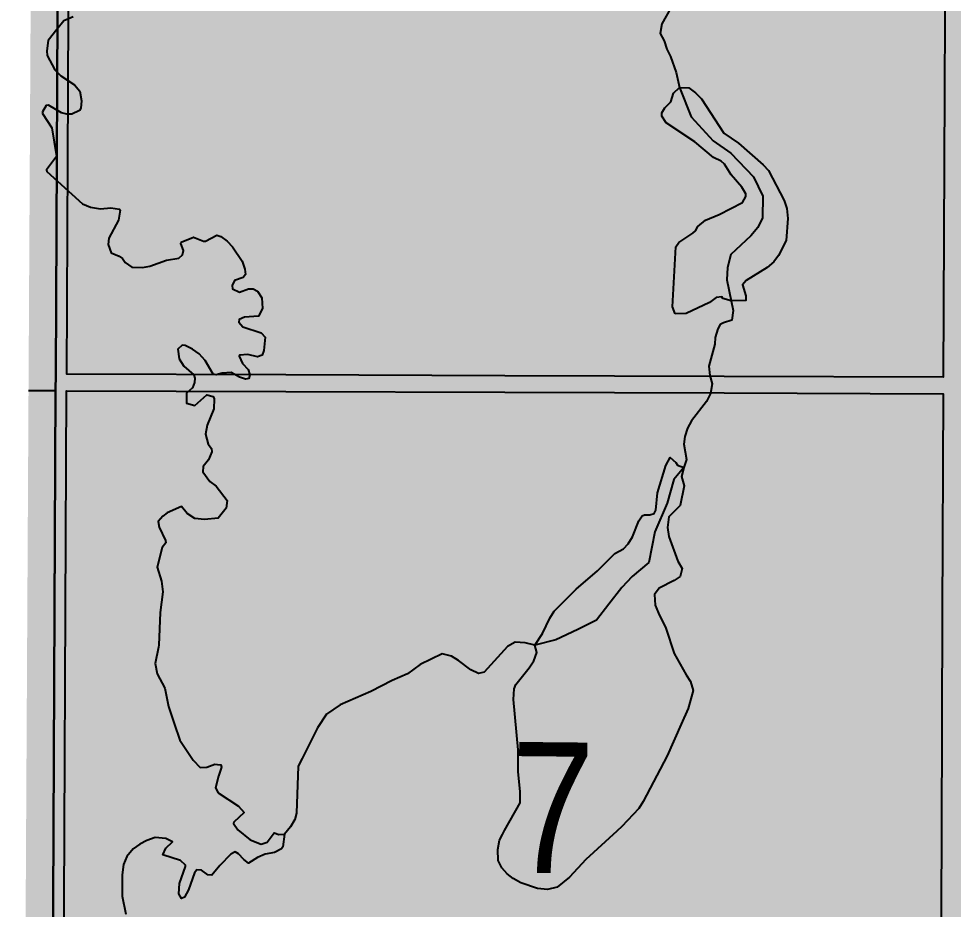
# Model space of a CAD drawing. Extents: x 560272 to 568164, y 6204780 to 6214217.
# Drawn here: x 565234.4 to 565291.4, y 6209774.9 to 6209829.2 of the extents above; entities that cross this region are included whole.
import ezdxf

# ---------------------------------------------------------------- set-up
doc = ezdxf.new("R2010")
doc.units = 0
doc.header["$LTSCALE"] = 5
doc.linetypes.add('DASHED2', pattern=[9.525, 6.35, -3.175])
for name, color, linetype in [('AS-TOWN-H', 254, 'Continuous'), ('Quarters', 8, 'Continuous'), ('RoadSeg', 57, 'DASHED2'), ('T-WATER', 160, 'Continuous'), ('T-WATER-H', 133, 'Continuous'), ('Townships', 57, 'Continuous')]:
    doc.layers.add(name, color=color, linetype=linetype)
doc.layers.add('ROUTE-MAP-BACKGROUND-H', color=7, linetype='Continuous', true_color=0xf0ebff)
doc.styles.add('120', font='ARIALN.TTF', dxfattribs={"height": 13})

msp = doc.modelspace()

# ---------------------------------------------------------------- hatches: boundary and pattern name
at = {"layer": 'AS-TOWN-H'}
h = msp.add_hatch(color=256, dxfattribs=at)
h.dxf.hatch_style = 1
h.paths.add_polyline_path([(565886.544, 6210020.352), (565236.202, 6210021.981), (565234.412, 6209697.744), (565886.527, 6209697.561)])
at = {"layer": 'ROUTE-MAP-BACKGROUND-H'}
h = msp.add_hatch(color=256, dxfattribs=at)
h.dxf.hatch_style = 1
h.paths.add_polyline_path([(565237.99, 6210345.866), (566535.85, 6210345.729), (566539.103, 6209697.377), (565234.412, 6209697.744)])
at = {"layer": 'T-WATER-H'}
h = msp.add_hatch(color=256, dxfattribs=at)
h.dxf.hatch_style = 1
h.paths.add_polyline_path([(565274.473, 6209811.228), (565274.312, 6209811.663), (565274.499, 6209815.313), (565274.686, 6209815.59), (565275.547, 6209816.146), (565275.704, 6209816.304), (565275.842, 6209816.551), (565276.313, 6209816.944), (565277.162, 6209817.299), (565278.577, 6209818.032), (565278.779, 6209818.38), (565278.779, 6209818.544), (565278.528, 6209818.96), (565277.875, 6209819.7), (565277.472, 6209820.358), (565277.28, 6209820.537), (565276.809, 6209820.758), (565275.659, 6209821.727), (565273.923, 6209822.877), (565273.654, 6209823.283), (565273.659, 6209823.491), (565273.841, 6209823.798), (565274.204, 6209824.166), (565274.366, 6209824.69), (565274.725, 6209825.027), (565275.294, 6209825.011), (565275.718, 6209824.707), (565276.067, 6209824.351), (565277.44, 6209822.244), (565278.324, 6209821.638), (565279.843, 6209820.316), (565280.164, 6209819.971), (565281.125, 6209818.15), (565281.279, 6209817.646), (565281.332, 6209817.053), (565281.246, 6209815.704), (565280.777, 6209814.797), (565280.485, 6209814.408), (565280.089, 6209814.061), (565278.795, 6209813.265), (565278.576, 6209812.991), (565278.788, 6209812.322), (565278.788, 6209812.04), (565277.894, 6209812.035), (565277.384, 6209812.166), (565277.309, 6209812.261), (565276.967, 6209812.233), (565276.557, 6209811.922), (565275.134, 6209811.256)])
h = msp.add_hatch(color=256, dxfattribs=at)
h.dxf.hatch_style = 1
h.paths.add_polyline_path([(565266.678, 6209776.122), (565266.077, 6209776.192), (565265.046, 6209776.538), (565264.59, 6209776.79), (565264.213, 6209777.09), (565263.896, 6209777.441), (565263.672, 6209777.893), (565263.643, 6209778.562), (565263.748, 6209779.146), (565263.928, 6209779.472), (565264.063, 6209779.717), (565265.005, 6209781.422), (565265.001, 6209782.09), (565264.88, 6209783.316), (565264.886, 6209784.652), (565264.602, 6209787.724), (565264.654, 6209788.374), (565264.747, 6209788.627), (565265.562, 6209789.655), (565265.841, 6209790.082), (565266.037, 6209790.579), (565265.901, 6209791.021), (565266.374, 6209791.733), (565266.821, 6209792.672), (565267.089, 6209793.1), (565268.426, 6209794.445), (565269.724, 6209795.556), (565270.783, 6209796.61), (565271.321, 6209796.895), (565271.606, 6209797.202), (565271.869, 6209797.624), (565272.256, 6209798.615), (565272.444, 6209798.916), (565272.595, 6209798.98), (565272.918, 6209798.97), (565273.189, 6209799.063), (565273.295, 6209799.258), (565273.392, 6209800.312), (565273.902, 6209801.974), (565274.163, 6209802.462), (565274.514, 6209802.159), (565274.603, 6209802.012), (565274.994, 6209801.865), (565274.852, 6209801.321), (565275.012, 6209800.745), (565274.771, 6209799.547), (565274.074, 6209798.863), (565274.001, 6209798.206), (565274.091, 6209797.65), (565274.637, 6209796.151), (565274.89, 6209795.702), (565274.776, 6209795.217), (565274.402, 6209794.966), (565273.499, 6209794.497), (565273.2, 6209794.108), (565273.241, 6209793.459), (565273.449, 6209792.97), (565273.905, 6209792.066), (565274.411, 6209790.529), (565275.136, 6209789.226), (565275.406, 6209788.81), (565275.576, 6209788.257), (565275.252, 6209787.172), (565274.833, 6209786.218), (565273.989, 6209784.278), (565272.518, 6209781.488), (565272.244, 6209781.067), (565271.216, 6209779.967), (565270.916, 6209779.693), (565269.017, 6209777.953), (565268.014, 6209776.888), (565267.271, 6209776.268)])

# ---------------------------------------------------------------- linework, layer by layer
at = {"layer": 'Quarters', "flags": 128}
for points in [[(565250.713, 6209807.504), (565237.341, 6209807.551), (565237.401, 6209820.597), (565237.462, 6209833.977), (565237.523, 6209847.357), (565237.585, 6209860.738), (565250.951, 6209860.691), (565264.317, 6209860.644), (565277.684, 6209860.597), (565291.05, 6209860.55), (565290.994, 6209847.17), (565290.938, 6209833.789), (565290.882, 6209820.408), (565290.827, 6209807.363), (565277.456, 6209807.41), (565264.084, 6209807.457)], [(565250.469, 6209752.979), (565237.092, 6209753.026), (565237.153, 6209766.406), (565237.215, 6209779.787), (565237.276, 6209793.167), (565237.337, 6209806.547), (565250.709, 6209806.5), (565264.08, 6209806.453), (565277.452, 6209806.406), (565290.823, 6209806.359), (565290.767, 6209792.978), (565290.711, 6209779.598), (565290.655, 6209766.217), (565290.599, 6209752.837), (565277.222, 6209752.884), (565263.846, 6209752.931)]]:
    msp.add_lwpolyline(points, close=True, dxfattribs=at)
msp.add_lwpolyline([(565235.013, 6209806.559), (565236.668, 6209806.55), (565236.607, 6209793.169), (565236.546, 6209779.789), (565236.484, 6209766.409), (565236.423, 6209753.028), (565234.718, 6209753.038)], dxfattribs=at)
at = {"layer": 'T-WATER', "flags": 128}
for points in [[(565274.638, 6209830.656), (565273.65, 6209828.925), (565273.558, 6209828.334), (565273.787, 6209827.874), (565273.953, 6209827.378), (565274.19, 6209826.923), (565274.531, 6209825.943), (565274.725, 6209825.027), (565275.436, 6209823.247), (565276.791, 6209821.791), (565277.868, 6209821.024), (565279.237, 6209819.583), (565279.82, 6209818.403), (565279.79, 6209817.089), (565279.502, 6209816.491), (565279.08, 6209815.981), (565277.874, 6209814.843), (565277.663, 6209814.061), (565277.613, 6209813.299), (565277.894, 6209812.035), (565278.01, 6209811.433), (565277.92, 6209810.839), (565277.414, 6209810.693), (565277.221, 6209810.581), (565277.068, 6209810.312), (565276.915, 6209809.78), (565276.878, 6209809.391), (565276.515, 6209808.05), (565276.589, 6209807.478), (565276.732, 6209806.958), (565276.623, 6209806.38), (565276.373, 6209805.886), (565275.455, 6209804.714), (565275.222, 6209804.259), (565275.059, 6209803.743), (565274.997, 6209803.284), (565275.165, 6209802.359), (565274.994, 6209801.865), (565274.396, 6209801.131), (565273.981, 6209799.683), (565273.237, 6209797.942), (565272.868, 6209796.071), (565271.854, 6209795.211), (565271.223, 6209794.539), (565270.424, 6209793.525), (565269.661, 6209792.546), (565268.534, 6209791.982), (565267.192, 6209791.35), (565265.901, 6209791.021), (565265.322, 6209791.16), (565264.698, 6209791.213), (565264.241, 6209790.954), (565262.815, 6209789.385), (565262.467, 6209789.302), (565262.001, 6209789.515), (565261.242, 6209790.102), (565260.818, 6209790.364), (565260.259, 6209790.494), (565258.909, 6209789.851), (565258.136, 6209789.276), (565257.206, 6209788.881), (565255.896, 6209788.193), (565254.021, 6209787.391), (565253.195, 6209786.824), (565252.637, 6209785.996), (565251.713, 6209784.124), (565251.46, 6209783.657), (565251.359, 6209780.792), (565251.263, 6209780.4), (565251.002, 6209779.946), (565250.635, 6209779.501), (565250.528, 6209778.725), (565250.447, 6209778.608), (565250.011, 6209778.374), (565249.454, 6209778.282), (565248.986, 6209778.073), (565248.43, 6209777.731), (565248.149, 6209777.948), (565247.82, 6209778.305), (565247.613, 6209778.426), (565247.355, 6209778.284), (565246.683, 6209777.601), (565246.196, 6209777.009), (565245.957, 6209777.013), (565245.564, 6209777.316), (565245.277, 6209777.319), (565245.136, 6209777.135), (565244.767, 6209776.116), (565244.523, 6209775.653), (565244.343, 6209775.584), (565244.193, 6209775.862), (565244.219, 6209776.493), (565244.6, 6209777.524), (565244.595, 6209777.621), (565244.288, 6209777.905), (565243.204, 6209778.248), (565243.399, 6209778.654), (565243.796, 6209779.03), (565243.389, 6209779.231), (565242.734, 6209779.294), (565242.237, 6209779.124), (565241.8, 6209778.898), (565241.389, 6209778.603), (565241.019, 6209778.136), (565240.809, 6209777.644), (565240.732, 6209777.029), (565240.729, 6209775.731), (565240.942, 6209774.632)], [(565237.742, 6209829.346), (565237.159, 6209829.108), (565236.735, 6209828.568), (565236.217, 6209827.909), (565236.131, 6209827.263), (565236.151, 6209826.989), (565236.611, 6209826.122), (565236.987, 6209825.751), (565237.819, 6209825.2), (565238.152, 6209824.807), (565238.25, 6209824.212), (565238.201, 6209823.774), (565238.121, 6209823.633), (565237.648, 6209823.413), (565237.348, 6209823.408), (565237.021, 6209823.494), (565236.222, 6209823.962), (565236.09, 6209823.942), (565235.874, 6209823.551), (565235.87, 6209823.442), (565236.437, 6209822.575), (565236.714, 6209820.831), (565236.111, 6209820.023), (565236.121, 6209819.92), (565238.307, 6209817.946), (565238.802, 6209817.747), (565239.399, 6209817.628), (565240.038, 6209817.696), (565240.57, 6209817.617), (565240.603, 6209817.56), (565240.508, 6209816.946), (565239.916, 6209815.851), (565239.867, 6209815.455), (565240.063, 6209814.956), (565240.55, 6209814.741), (565240.746, 6209814.601), (565240.912, 6209814.366), (565241.307, 6209814.069), (565241.97, 6209814.061), (565242.418, 6209814.148), (565243.429, 6209814.505), (565244.178, 6209814.63), (565244.406, 6209814.828), (565244.463, 6209815.085), (565244.308, 6209815.52), (565244.326, 6209815.595), (565245.085, 6209815.914), (565245.681, 6209815.671), (565245.807, 6209815.665), (565246.499, 6209816.025), (565246.741, 6209815.949), (565247.135, 6209815.666), (565247.466, 6209815.322), (565248.04, 6209814.448), (565248.206, 6209813.949), (565248.253, 6209813.638), (565248.108, 6209813.458), (565247.585, 6209813.275), (565247.432, 6209812.961), (565247.453, 6209812.758), (565247.89, 6209812.562), (565248.438, 6209812.756), (565248.717, 6209812.759), (565248.977, 6209812.623), (565249.256, 6209812.216), (565249.282, 6209811.553), (565249.035, 6209811.083), (565248.186, 6209811.021), (565247.872, 6209810.881), (565247.847, 6209810.715), (565248.091, 6209810.437), (565249.202, 6209810.07), (565249.461, 6209809.801), (565249.379, 6209808.992), (565249.276, 6209808.71), (565248.984, 6209808.604), (565248.386, 6209808.757), (565247.881, 6209808.717), (565247.86, 6209808.654), (565248.076, 6209808.201), (565248.417, 6209807.843), (565248.516, 6209807.503), (565248.449, 6209807.28), (565248.248, 6209807.252), (565247.882, 6209807.363), (565247.37, 6209807.649), (565246.835, 6209807.616), (565246.467, 6209807.503), (565246.277, 6209807.544), (565245.79, 6209808.392), (565245.424, 6209808.8), (565245.018, 6209809.076), (565244.564, 6209809.302), (565244.395, 6209809.326), (565244.118, 6209809.082), (565244.194, 6209808.479), (565244.49, 6209808.034), (565245.094, 6209807.509), (565245.153, 6209807.31), (565245.14, 6209807.053), (565245.01, 6209806.728), (565244.652, 6209806.391), (565244.647, 6209805.785), (565245.154, 6209805.642), (565245.896, 6209806.294), (565246.272, 6209806.194), (565246.332, 6209806.059), (565246.318, 6209805.443), (565245.918, 6209804.435), (565245.815, 6209803.898), (565245.964, 6209803.289), (565246.169, 6209803.025), (565246.187, 6209802.818), (565245.989, 6209802.333), (565245.672, 6209801.921), (565245.647, 6209801.595), (565246.073, 6209801.017), (565246.468, 6209800.722), (565247.132, 6209799.841), (565247.076, 6209799.387), (565246.591, 6209798.777), (565245.741, 6209798.688), (565245.158, 6209798.76), (565244.688, 6209799.066), (565244.352, 6209799.483), (565243.463, 6209799.097), (565243.201, 6209798.894), (565242.916, 6209798.566), (565242.982, 6209798.232), (565243.38, 6209797.42), (565243.39, 6209797.277), (565243.158, 6209796.98), (565242.855, 6209795.779), (565243.136, 6209794.929), (565243.201, 6209794.288), (565243.042, 6209793.011), (565242.965, 6209791.024), (565242.943, 6209790.907), (565242.749, 6209789.903), (565242.867, 6209789.275), (565243.33, 6209788.41), (565243.557, 6209787.279), (565243.891, 6209786.255), (565244.236, 6209785.239), (565245.057, 6209784.017), (565245.491, 6209783.572), (565245.891, 6209783.593), (565246.374, 6209783.778), (565246.541, 6209783.76), (565246.751, 6209783.737), (565246.782, 6209783.585), (565246.609, 6209783.046), (565246.415, 6209782.327), (565246.575, 6209782.017), (565247.829, 6209781.204), (565248.172, 6209780.814), (565247.536, 6209780.234), (565247.51, 6209780.16), (565247.778, 6209779.768), (565248.543, 6209779.153), (565249.199, 6209778.888), (565249.575, 6209779.006), (565250.009, 6209779.583), (565250.29, 6209779.483), (565250.635, 6209779.501)]]:
    msp.add_lwpolyline(points, dxfattribs=at)
for points in [[(565274.473, 6209811.228), (565274.312, 6209811.663), (565274.499, 6209815.313), (565274.686, 6209815.59), (565275.547, 6209816.146), (565275.704, 6209816.304), (565275.842, 6209816.551), (565276.313, 6209816.944), (565277.162, 6209817.299), (565278.577, 6209818.032), (565278.779, 6209818.38), (565278.779, 6209818.544), (565278.528, 6209818.96), (565277.875, 6209819.7), (565277.472, 6209820.358), (565277.28, 6209820.537), (565276.809, 6209820.758), (565275.659, 6209821.727), (565273.923, 6209822.877), (565273.654, 6209823.283), (565273.659, 6209823.491), (565273.841, 6209823.798), (565274.204, 6209824.166), (565274.366, 6209824.69), (565274.725, 6209825.027), (565275.294, 6209825.011), (565275.718, 6209824.707), (565276.067, 6209824.351), (565277.44, 6209822.244), (565278.324, 6209821.638), (565279.843, 6209820.316), (565280.164, 6209819.971), (565281.125, 6209818.15), (565281.279, 6209817.646), (565281.332, 6209817.053), (565281.246, 6209815.704), (565280.777, 6209814.797), (565280.485, 6209814.408), (565280.089, 6209814.061), (565278.795, 6209813.265), (565278.576, 6209812.991), (565278.788, 6209812.322), (565278.788, 6209812.04), (565277.894, 6209812.035), (565277.384, 6209812.166), (565277.309, 6209812.261), (565276.967, 6209812.233), (565276.557, 6209811.922), (565275.134, 6209811.256), (565274.473, 6209811.228)], [(565266.678, 6209776.122), (565266.077, 6209776.192), (565265.046, 6209776.538), (565264.59, 6209776.79), (565264.213, 6209777.09), (565263.896, 6209777.441), (565263.672, 6209777.893), (565263.643, 6209778.562), (565263.748, 6209779.146), (565263.928, 6209779.472), (565264.063, 6209779.717), (565265.005, 6209781.422), (565265.001, 6209782.09), (565264.88, 6209783.316), (565264.886, 6209784.652), (565264.602, 6209787.724), (565264.654, 6209788.374), (565264.747, 6209788.627), (565265.562, 6209789.655), (565265.841, 6209790.082), (565266.037, 6209790.579), (565265.901, 6209791.021), (565266.374, 6209791.733), (565266.821, 6209792.672), (565267.089, 6209793.1), (565268.426, 6209794.445), (565269.724, 6209795.556), (565270.783, 6209796.61), (565271.321, 6209796.895), (565271.606, 6209797.202), (565271.869, 6209797.624), (565272.256, 6209798.615), (565272.444, 6209798.916), (565272.595, 6209798.98), (565272.918, 6209798.97), (565273.189, 6209799.063), (565273.295, 6209799.258), (565273.392, 6209800.312), (565273.902, 6209801.974), (565274.163, 6209802.462), (565274.514, 6209802.159), (565274.603, 6209802.012), (565274.994, 6209801.865), (565274.852, 6209801.321), (565275.012, 6209800.745), (565274.771, 6209799.547), (565274.074, 6209798.863), (565274.001, 6209798.206), (565274.091, 6209797.65), (565274.637, 6209796.151), (565274.89, 6209795.702), (565274.776, 6209795.217), (565274.402, 6209794.966), (565273.499, 6209794.497), (565273.2, 6209794.108), (565273.241, 6209793.459), (565273.449, 6209792.97), (565273.905, 6209792.066), (565274.411, 6209790.529), (565275.136, 6209789.226), (565275.406, 6209788.81), (565275.576, 6209788.257), (565275.252, 6209787.172), (565274.833, 6209786.218), (565273.989, 6209784.278), (565272.518, 6209781.488), (565272.244, 6209781.067), (565271.216, 6209779.967), (565270.916, 6209779.693), (565269.017, 6209777.953), (565268.014, 6209776.888), (565267.271, 6209776.268), (565266.678, 6209776.122)]]:
    msp.add_lwpolyline(points, close=True, dxfattribs=at)
at = {"layer": 'Townships', "flags": 128}
for points in [[(565236.202, 6210021.981), (565237.652, 6210021.973), (565237.53, 6209995.213), (565237.408, 6209968.452), (565237.285, 6209941.691), (565237.165, 6209915.265), (565237.16, 6209914.262), (565237.038, 6209887.501), (565236.916, 6209860.74), (565236.793, 6209833.979), (565236.672, 6209807.553), (565236.668, 6209806.55), (565236.546, 6209779.789), (565236.423, 6209753.028), (565236.301, 6209726.268), (565236.18, 6209699.508), (565236.177, 6209698.839), (565234.418, 6209698.849)], [(565399.78, 6209698.259), (565398.777, 6209698.263), (565372.011, 6209698.357), (565345.579, 6209698.451), (565344.576, 6209698.455), (565317.806, 6209698.549), (565291.376, 6209698.643), (565290.373, 6209698.647), (565263.611, 6209698.741), (565236.846, 6209698.836), (565236.177, 6209698.839), (565236.18, 6209699.508), (565236.301, 6209726.268), (565236.423, 6209753.028), (565236.546, 6209779.789), (565236.668, 6209806.55), (565236.672, 6209807.553), (565236.793, 6209833.979), (565236.916, 6209860.74), (565237.038, 6209887.501), (565237.16, 6209914.262), (565237.165, 6209915.265)]]:
    msp.add_lwpolyline(points, dxfattribs=at)

# ---------------------------------------------------------------- texts
at = {"layer": 'RoadSeg', "style": '120'}
msp.add_text('7', height=7.977, rotation=359.4504, dxfattribs=at).set_placement((565264.409, 6209777.154))

doc.saveas('drawing.dxf')
